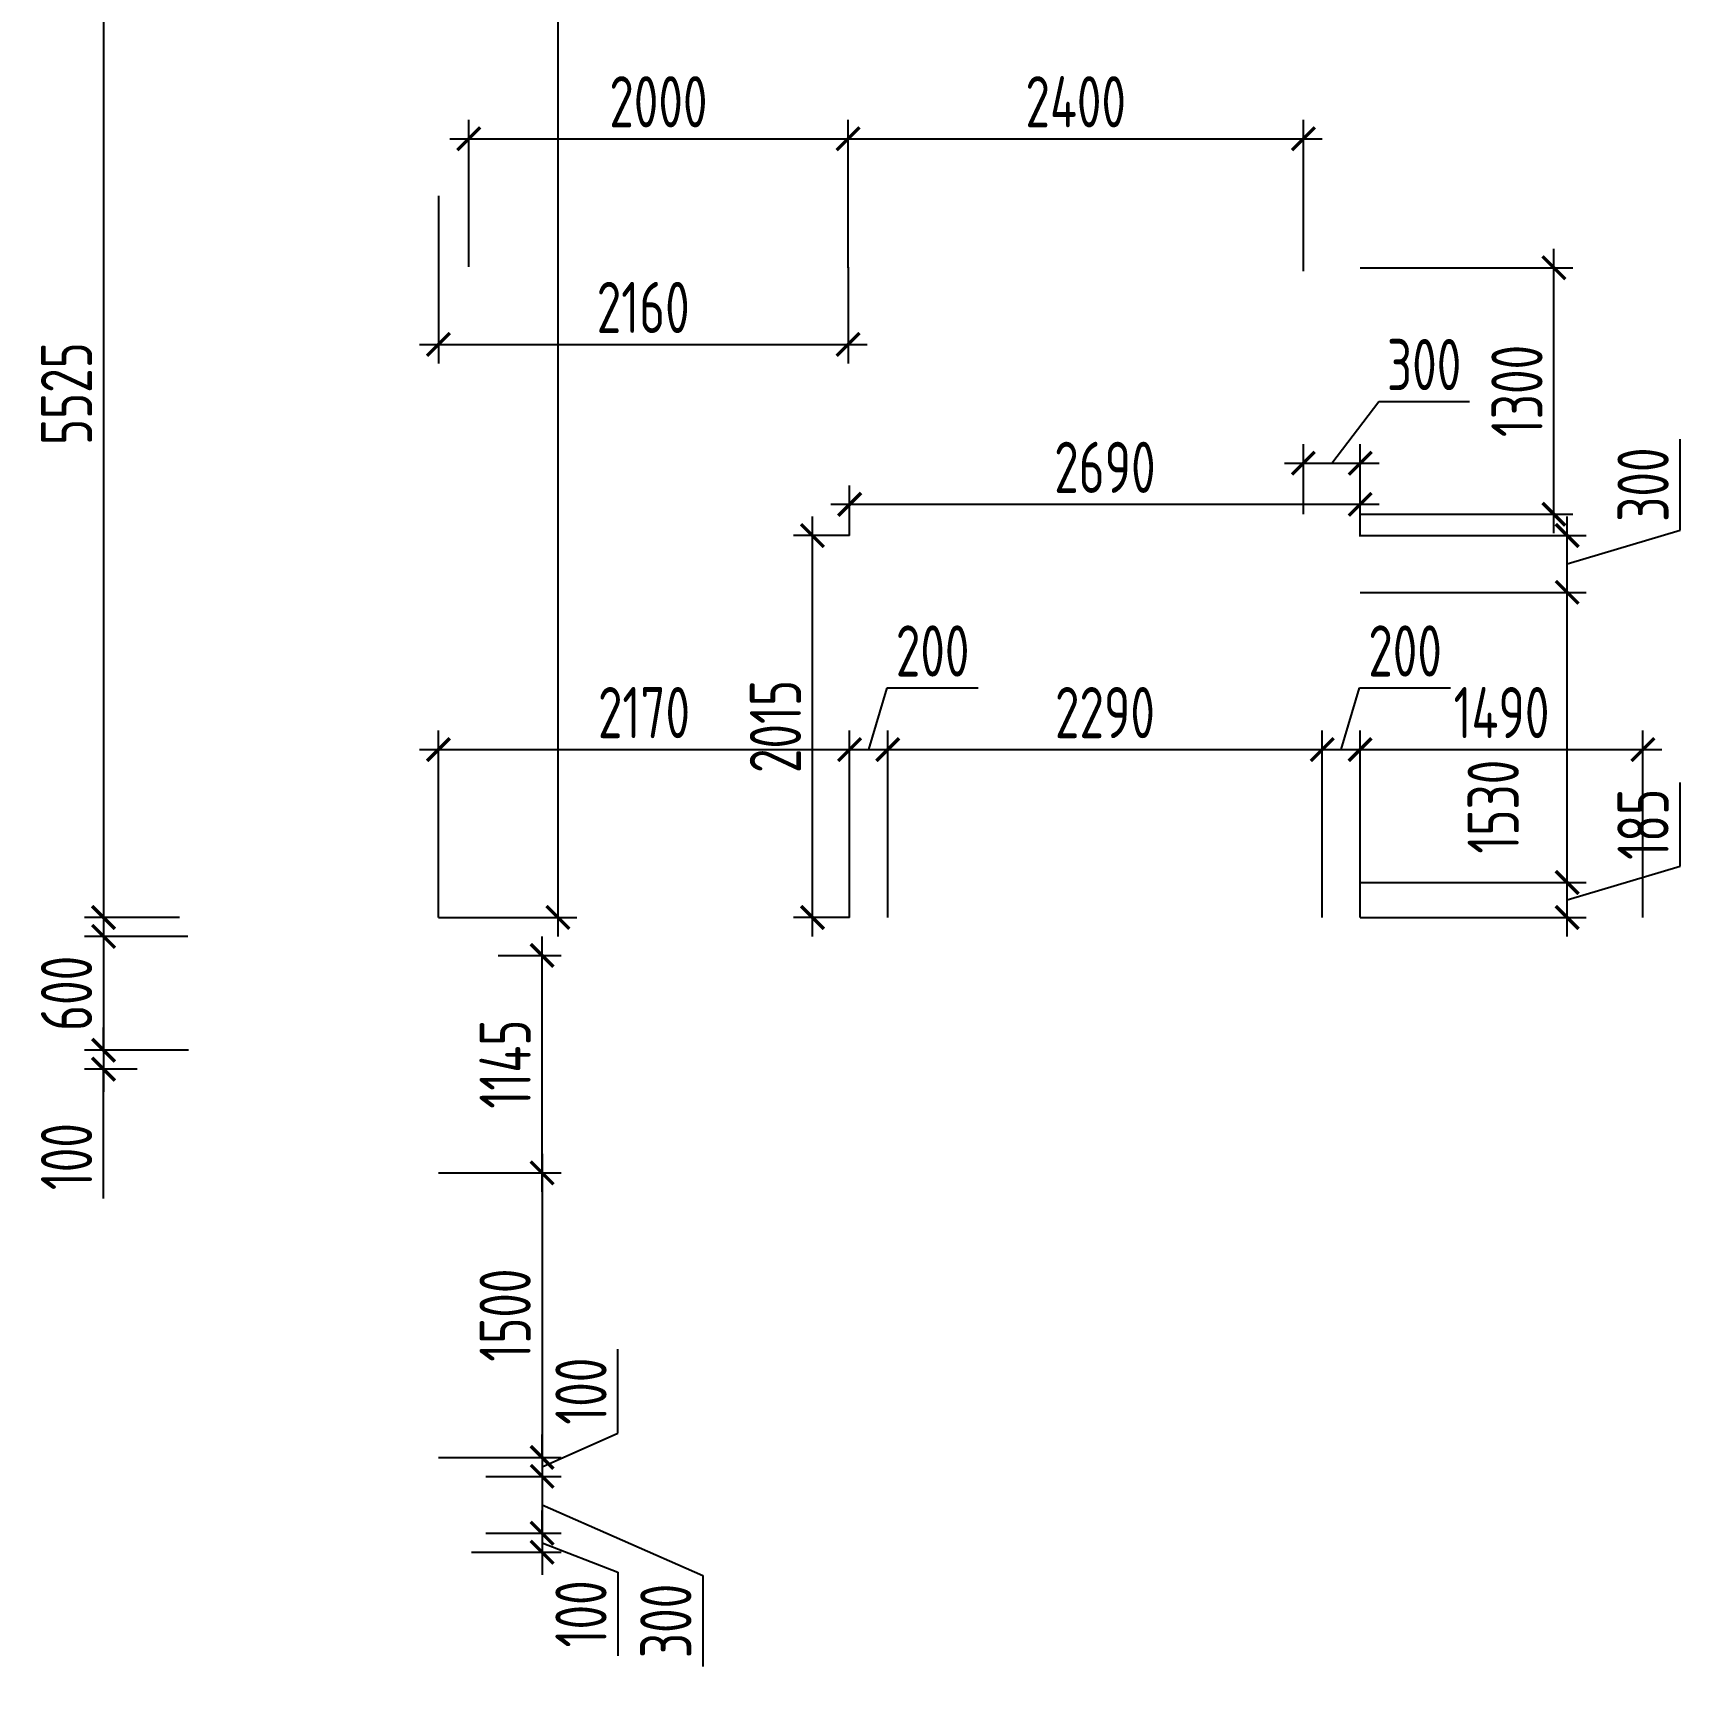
# Model space of a CAD drawing. Header units: millimetres. Extents: x -350007 to 536090, y -888 to 198380.
# Drawn here: x -151776 to -143093, y 60799 to 69480 of the extents above; entities that cross this region are included whole.
import ezdxf

# ---------------------------------------------------------------- set-up
doc = ezdxf.new("R2010")
doc.units = ezdxf.units.MM
doc.layers.add('АР_Размеры нов.', color=15, linetype='Continuous', lineweight=0)
doc.styles.add('ISOCPEUR', font='isocpeur.ttf', dxfattribs={"width": 0.7})
doc.dimstyles.new('R_100', dxfattribs={"dimtxt": 270, "dimasz": 120, "dimexe": 100, "dimexo": 0, "dimgap": 60, "dimtad": 1, "dimdec": 0, "dimrnd": 5, "dimzin": 0, "dimdsep": 46, "dimtxsty": 'ISOCPEUR', "dimblk": 'ARCHTICK', "dimcen": 0, "dimdle": 100, "dimclrd": 256, "dimclre": 256, "dimclrt": 256, "dimadec": 0, "dimazin": 0, "dimtfac": 2, "dimtdec": 0, "dimtofl": 0, "dimtmove": 1, "dimatfit": 3, "dimfxl": 1, "dimtvp": 3, "dimtolj": 1, "dimtzin": 0, "dimarcsym": 0})

# ---------------------------------------------------------------- blocks, each defined once
blk = doc.blocks.new('_ArchTick')
at = {"color": 0, "linetype": 'ByBlock', "const_width": 0.15}
blk.add_lwpolyline([(-0.5, -0.5), (0.5, 0.5)], dxfattribs=at)
blk = doc.blocks.new('*D2789')
at = {"layer": 'АР_Размеры нов.', "lineweight": -2, "ltscale": 100, "transparency": 16777216}
for p, q in [((-149092, 63568.6), (-149092, 61868.6)), ((-149638.9, 63468.6), (-148992, 63468.6)), ((-149638.5, 61968.6), (-148992, 61968.6))]:
    blk.add_line(p, q, dxfattribs=at)
at = {"layer": 'АР_Размеры нов.', "lineweight": -2, "ltscale": 100, "transparency": 16777216, "xscale": 120, "yscale": 120, "zscale": 120}
for p, rotation in [((-149092, 63468.6), 90), ((-149092, 61968.6), 270)]:
    blk.add_blockref('_ArchTick', p, dxfattribs=dict(at, rotation=rotation))
at = {"layer": 'АР_Размеры нов.', "ltscale": 100, "transparency": 16777216, "insert": (-149287, 62718.6), "char_height": 270, "attachment_point": 5, "rotation": 90, "style": 'ISOCPEUR'}
blk.add_mtext('\\A1;1500', dxfattribs=at)
blk = doc.blocks.new('*D2720')
at = {"layer": 'АР_Размеры нов.', "lineweight": -2, "ltscale": 100, "transparency": 16777216}
for p, q in [((-143757.8, 66842.3), (-143757.8, 68341.8)), ((-144779.2, 68241.8), (-143657.8, 68241.8)), ((-144778.9, 66942.3), (-143657.8, 66942.3))]:
    blk.add_line(p, q, dxfattribs=at)
at = {"layer": 'АР_Размеры нов.', "lineweight": -2, "ltscale": 100, "transparency": 16777216, "xscale": 120, "yscale": 120, "zscale": 120}
for p, rotation in [((-143757.8, 68241.8), 90), ((-143757.8, 66942.3), 270)]:
    blk.add_blockref('_ArchTick', p, dxfattribs=dict(at, rotation=rotation))
at = {"layer": 'АР_Размеры нов.', "ltscale": 100, "transparency": 16777216, "insert": (-143952.8, 67592.1), "char_height": 270, "attachment_point": 5, "rotation": 90, "style": 'ISOCPEUR'}
blk.add_mtext('\\A1;1300', dxfattribs=at)
blk = doc.blocks.new('*D2938')
at = {"layer": 'АР_Размеры нов.', "lineweight": -2, "ltscale": 100, "transparency": 16777216}
for p, q in [((-149478.9, 68246.9), (-149478.9, 69022.4)), ((-147478.9, 68241.9), (-147478.9, 69022.4)), ((-149578.9, 68922.4), (-147378.9, 68922.4))]:
    blk.add_line(p, q, dxfattribs=at)
at = {"layer": 'АР_Размеры нов.', "lineweight": -2, "ltscale": 100, "transparency": 16777216, "xscale": 120, "yscale": 120, "zscale": 120, "rotation": 180}
blk.add_blockref('_ArchTick', (-149478.9, 68922.4), dxfattribs=at)
at = {"layer": 'АР_Размеры нов.', "lineweight": -2, "ltscale": 100, "transparency": 16777216, "xscale": 120, "yscale": 120, "zscale": 120}
blk.add_blockref('_ArchTick', (-147478.9, 68922.4), dxfattribs=at)
at = {"layer": 'АР_Размеры нов.', "ltscale": 100, "transparency": 16777216, "insert": (-148478.9, 69117.4), "char_height": 270, "attachment_point": 5, "style": 'ISOCPEUR'}
blk.add_mtext('\\A1;2000', dxfattribs=at)
blk = doc.blocks.new('*D2939')
at = {"layer": 'АР_Размеры нов.', "lineweight": -2, "ltscale": 100, "transparency": 16777216}
for p, q in [((-147478.9, 68241.9), (-147478.9, 69022.4)), ((-145078.9, 68224.9), (-145078.9, 69022.4)), ((-147578.9, 68922.4), (-144978.9, 68922.4))]:
    blk.add_line(p, q, dxfattribs=at)
at = {"layer": 'АР_Размеры нов.', "lineweight": -2, "ltscale": 100, "transparency": 16777216, "xscale": 120, "yscale": 120, "zscale": 120, "rotation": 180}
blk.add_blockref('_ArchTick', (-147478.9, 68922.4), dxfattribs=at)
at = {"layer": 'АР_Размеры нов.', "lineweight": -2, "ltscale": 100, "transparency": 16777216, "xscale": 120, "yscale": 120, "zscale": 120}
blk.add_blockref('_ArchTick', (-145078.9, 68922.4), dxfattribs=at)
at = {"layer": 'АР_Размеры нов.', "ltscale": 100, "transparency": 16777216, "insert": (-146278.9, 69117.4), "char_height": 270, "attachment_point": 5, "style": 'ISOCPEUR'}
blk.add_mtext('\\A1;2400', dxfattribs=at)
blk = doc.blocks.new('*D2974')
at = {"layer": 'АР_Размеры нов.', "lineweight": -2, "ltscale": 100, "transparency": 16777216}
for p, q in [((-144928.9, 67211.5), (-144681.7, 67536.5)), ((-144681.7, 67536.5), (-144202.6, 67536.5)), ((-145078.9, 66942.3), (-145078.9, 67311.5)), ((-144778.9, 66942.3), (-144778.9, 67311.5)), ((-145178.9, 67211.5), (-144678.9, 67211.5))]:
    blk.add_line(p, q, dxfattribs=at)
at = {"layer": 'АР_Размеры нов.', "lineweight": -2, "ltscale": 100, "transparency": 16777216, "xscale": 120, "yscale": 120, "zscale": 120, "rotation": 180}
blk.add_blockref('_ArchTick', (-145078.9, 67211.5), dxfattribs=at)
at = {"layer": 'АР_Размеры нов.', "lineweight": -2, "ltscale": 100, "transparency": 16777216, "xscale": 120, "yscale": 120, "zscale": 120}
blk.add_blockref('_ArchTick', (-144778.9, 67211.5), dxfattribs=at)
at = {"layer": 'АР_Размеры нов.', "ltscale": 100, "transparency": 16777216, "insert": (-144442.1, 67731.5), "char_height": 270, "attachment_point": 5, "style": 'ISOCPEUR'}
blk.add_mtext('\\A1;300', dxfattribs=at)
blk = doc.blocks.new('*D1867')
at = {"layer": 'АР_Размеры нов.', "lineweight": -2, "ltscale": 500, "transparency": 16777216}
for p, q in [((-151404, 70440.7), (-151404, 64715.7)), ((-150635.1, 70340.7), (-151504, 70340.7)), ((-151004.3, 64815.7), (-151504, 64815.7))]:
    blk.add_line(p, q, dxfattribs=at)
at = {"layer": 'АР_Размеры нов.', "lineweight": -2, "ltscale": 500, "transparency": 16777216, "xscale": 120, "yscale": 120, "zscale": 120}
for p, rotation in [((-151404, 70340.7), 90), ((-151404, 64815.7), 270)]:
    blk.add_blockref('_ArchTick', p, dxfattribs=dict(at, rotation=rotation))
at = {"layer": 'АР_Размеры нов.', "lineweight": 13, "ltscale": 500, "transparency": 16777216, "insert": (-151599, 67578.2), "char_height": 270, "attachment_point": 5, "rotation": 90, "style": 'ISOCPEUR'}
blk.add_mtext('\\A1;5525', dxfattribs=at)
blk = doc.blocks.new('*D1868')
at = {"layer": 'АР_Размеры нов.', "lineweight": -2, "ltscale": 500, "transparency": 16777216}
for p, q in [((-151404, 64815.7), (-151404, 64015.7)), ((-150959, 64715.7), (-151504, 64715.7)), ((-150955.8, 64115.7), (-151504, 64115.7))]:
    blk.add_line(p, q, dxfattribs=at)
at = {"layer": 'АР_Размеры нов.', "lineweight": -2, "ltscale": 500, "transparency": 16777216, "xscale": 120, "yscale": 120, "zscale": 120}
for p, rotation in [((-151404, 64715.7), 90), ((-151404, 64115.7), 270)]:
    blk.add_blockref('_ArchTick', p, dxfattribs=dict(at, rotation=rotation))
at = {"layer": 'АР_Размеры нов.', "lineweight": 13, "ltscale": 500, "transparency": 16777216, "insert": (-151599, 64415.7), "char_height": 270, "attachment_point": 5, "rotation": 90, "style": 'ISOCPEUR'}
blk.add_mtext('\\A1;600', dxfattribs=at)
blk = doc.blocks.new('*D1869')
at = {"layer": 'АР_Размеры нов.', "lineweight": -2, "ltscale": 500, "transparency": 16777216}
for p, q in [((-149092, 63368.6), (-149092, 64715.7)), ((-149323.2, 64615.7), (-148992, 64615.7)), ((-149638.9, 63468.6), (-148992, 63468.6))]:
    blk.add_line(p, q, dxfattribs=at)
at = {"layer": 'АР_Размеры нов.', "lineweight": -2, "ltscale": 500, "transparency": 16777216, "xscale": 120, "yscale": 120, "zscale": 120}
for p, rotation in [((-149092, 64615.7), 90), ((-149092, 63468.6), 270)]:
    blk.add_blockref('_ArchTick', p, dxfattribs=dict(at, rotation=rotation))
at = {"layer": 'АР_Размеры нов.', "lineweight": 13, "ltscale": 500, "transparency": 16777216, "insert": (-149287, 64042.2), "char_height": 270, "attachment_point": 5, "rotation": 90, "style": 'ISOCPEUR'}
blk.add_mtext('\\A1;1145', dxfattribs=at)
blk = doc.blocks.new('*D1870')
at = {"layer": 'АР_Размеры нов.', "lineweight": -2, "ltscale": 500, "transparency": 16777216}
for p, q in [((-148692, 62097.1), (-148692, 62538.4)), ((-149092, 61918.6), (-148692, 62097.1)), ((-149092, 61968.6), (-149092, 62088.6)), ((-149638.5, 61968.6), (-148992, 61968.6)), ((-149092, 61968.6), (-149092, 61868.6)), ((-149388.5, 61868.6), (-148992, 61868.6)), ((-149092, 61868.6), (-149092, 61748.6))]:
    blk.add_line(p, q, dxfattribs=at)
at = {"layer": 'АР_Размеры нов.', "lineweight": -2, "ltscale": 500, "transparency": 16777216, "xscale": 120, "yscale": 120, "zscale": 120}
for p, rotation in [((-149092, 61968.6), 270), ((-149092, 61868.6), 90)]:
    blk.add_blockref('_ArchTick', p, dxfattribs=dict(at, rotation=rotation))
at = {"layer": 'АР_Размеры нов.', "lineweight": 13, "ltscale": 500, "transparency": 16777216, "insert": (-148887, 62317.8), "char_height": 270, "attachment_point": 5, "rotation": 90, "style": 'ISOCPEUR'}
blk.add_mtext('\\A1;100', dxfattribs=at)
blk = doc.blocks.new('*D1871')
at = {"layer": 'АР_Размеры нов.', "lineweight": -2, "ltscale": 500, "transparency": 16777216}
for p, q in [((-149092, 61968.6), (-149092, 61468.6)), ((-149388.5, 61868.6), (-148992, 61868.6)), ((-149092, 61718.6), (-148244.6, 61345.7)), ((-149388.5, 61568.6), (-148992, 61568.6)), ((-148244.6, 61345.7), (-148244.6, 60866.6))]:
    blk.add_line(p, q, dxfattribs=at)
at = {"layer": 'АР_Размеры нов.', "lineweight": -2, "ltscale": 500, "transparency": 16777216, "xscale": 120, "yscale": 120, "zscale": 120}
for p, rotation in [((-149092, 61868.6), 90), ((-149092, 61568.6), 270)]:
    blk.add_blockref('_ArchTick', p, dxfattribs=dict(at, rotation=rotation))
at = {"layer": 'АР_Размеры нов.', "lineweight": 13, "ltscale": 500, "transparency": 16777216, "insert": (-148439.6, 61106.1), "char_height": 270, "attachment_point": 5, "rotation": 90, "style": 'ISOCPEUR'}
blk.add_mtext('\\A1;300', dxfattribs=at)
blk = doc.blocks.new('*D1872')
at = {"layer": 'АР_Размеры нов.', "lineweight": -2, "ltscale": 500, "transparency": 16777216}
for p, q in [((-149092, 61568.6), (-149092, 61688.6)), ((-149388.5, 61568.6), (-148992, 61568.6)), ((-149092, 61568.6), (-149092, 61468.6)), ((-149092, 61518.6), (-148692, 61363.9)), ((-149463.5, 61468.6), (-148992, 61468.6)), ((-149092, 61468.6), (-149092, 61348.6)), ((-148692, 61363.9), (-148692, 60922.6))]:
    blk.add_line(p, q, dxfattribs=at)
at = {"layer": 'АР_Размеры нов.', "lineweight": -2, "ltscale": 500, "transparency": 16777216, "xscale": 120, "yscale": 120, "zscale": 120}
for p, rotation in [((-149092, 61568.6), 270), ((-149092, 61468.6), 90)]:
    blk.add_blockref('_ArchTick', p, dxfattribs=dict(at, rotation=rotation))
at = {"layer": 'АР_Размеры нов.', "lineweight": 13, "ltscale": 500, "transparency": 16777216, "insert": (-148887, 61143.3), "char_height": 270, "attachment_point": 5, "rotation": 90, "style": 'ISOCPEUR'}
blk.add_mtext('\\A1;100', dxfattribs=at)
blk = doc.blocks.new('*D1882')
at = {"layer": 'АР_Размеры нов.', "lineweight": -2, "ltscale": 500, "transparency": 16777216}
for p, q in [((-151404, 64115.7), (-151404, 64235.7)), ((-151229.9, 64115.7), (-151504, 64115.7)), ((-151404, 64115.7), (-151404, 64015.7)), ((-151226.7, 64015.7), (-151504, 64015.7)), ((-151404, 64015.7), (-151404, 63895.7)), ((-151404, 63333.8), (-151404, 64015.7))]:
    blk.add_line(p, q, dxfattribs=at)
at = {"layer": 'АР_Размеры нов.', "lineweight": -2, "ltscale": 500, "transparency": 16777216, "xscale": 120, "yscale": 120, "zscale": 120}
for p, rotation in [((-151404, 64115.7), 270), ((-151404, 64015.7), 90)]:
    blk.add_blockref('_ArchTick', p, dxfattribs=dict(at, rotation=rotation))
at = {"layer": 'АР_Размеры нов.', "lineweight": 13, "ltscale": 500, "transparency": 16777216, "insert": (-151599, 63554.5), "char_height": 270, "attachment_point": 5, "rotation": 90, "style": 'ISOCPEUR'}
blk.add_mtext('\\A1;100', dxfattribs=at)
blk = doc.blocks.new('*D7149')
at = {"layer": 'АР_Размеры нов.', "lineweight": -2, "transparency": 16777216}
for p, q in [((-149008.5, 77030.7), (-149008.5, 64715.7)), ((-149638.6, 76930.7), (-148908.5, 76930.7)), ((-149638.9, 64815.7), (-148908.5, 64815.7))]:
    blk.add_line(p, q, dxfattribs=at)
at = {"layer": 'АР_Размеры нов.', "lineweight": -2, "transparency": 16777216, "xscale": 120, "yscale": 120, "zscale": 120}
for p, rotation in [((-149008.5, 76930.7), 90), ((-149008.5, 64815.7), 270)]:
    blk.add_blockref('_ArchTick', p, dxfattribs=dict(at, rotation=rotation))
at = {"layer": 'АР_Размеры нов.', "transparency": 16777216, "insert": (-149203.5, 70873.2), "char_height": 270, "attachment_point": 5, "rotation": 90, "style": 'ISOCPEUR'}
blk.add_mtext('\\A1;12115', dxfattribs=at)
blk = doc.blocks.new('*D7150')
at = {"layer": 'АР_Размеры нов.', "lineweight": -2, "transparency": 16777216}
for p, q in [((-149638.9, 64815.7), (-149638.9, 65801.2)), ((-147470.6, 64815.7), (-147470.6, 65801.2)), ((-149738.9, 65701.2), (-147370.6, 65701.2))]:
    blk.add_line(p, q, dxfattribs=at)
at = {"layer": 'АР_Размеры нов.', "lineweight": -2, "transparency": 16777216, "xscale": 120, "yscale": 120, "zscale": 120, "rotation": 180}
blk.add_blockref('_ArchTick', (-149638.9, 65701.2), dxfattribs=at)
at = {"layer": 'АР_Размеры нов.', "lineweight": -2, "transparency": 16777216, "xscale": 120, "yscale": 120, "zscale": 120}
blk.add_blockref('_ArchTick', (-147470.6, 65701.2), dxfattribs=at)
at = {"layer": 'АР_Размеры нов.', "transparency": 16777216, "insert": (-148554.7, 65896.2), "char_height": 270, "attachment_point": 5, "style": 'ISOCPEUR'}
blk.add_mtext('\\A1;2170', dxfattribs=at)
blk = doc.blocks.new('*D7151')
at = {"layer": 'АР_Размеры нов.', "lineweight": -2, "transparency": 16777216}
for p, q in [((-147370.3, 65701.2), (-147272.8, 66026.2)), ((-147272.8, 66026.2), (-146793.7, 66026.2)), ((-147470.6, 64815.7), (-147470.6, 65801.2)), ((-147270, 64815.7), (-147270, 65801.2)), ((-147570.6, 65701.2), (-147170, 65701.2))]:
    blk.add_line(p, q, dxfattribs=at)
at = {"layer": 'АР_Размеры нов.', "lineweight": -2, "transparency": 16777216, "xscale": 120, "yscale": 120, "zscale": 120, "rotation": 180}
blk.add_blockref('_ArchTick', (-147470.6, 65701.2), dxfattribs=at)
at = {"layer": 'АР_Размеры нов.', "lineweight": -2, "transparency": 16777216, "xscale": 120, "yscale": 120, "zscale": 120}
blk.add_blockref('_ArchTick', (-147270, 65701.2), dxfattribs=at)
at = {"layer": 'АР_Размеры нов.', "transparency": 16777216, "insert": (-147033.2, 66221.2), "char_height": 270, "attachment_point": 5, "style": 'ISOCPEUR'}
blk.add_mtext('\\A1;200', dxfattribs=at)
blk = doc.blocks.new('*D7152')
at = {"layer": 'АР_Размеры нов.', "lineweight": -2, "transparency": 16777216}
for p, q in [((-147270, 64815.7), (-147270, 65801.2)), ((-144979.5, 64815.7), (-144979.5, 65801.2)), ((-147370, 65701.2), (-144879.5, 65701.2))]:
    blk.add_line(p, q, dxfattribs=at)
at = {"layer": 'АР_Размеры нов.', "lineweight": -2, "transparency": 16777216, "xscale": 120, "yscale": 120, "zscale": 120, "rotation": 180}
blk.add_blockref('_ArchTick', (-147270, 65701.2), dxfattribs=at)
at = {"layer": 'АР_Размеры нов.', "lineweight": -2, "transparency": 16777216, "xscale": 120, "yscale": 120, "zscale": 120}
blk.add_blockref('_ArchTick', (-144979.5, 65701.2), dxfattribs=at)
at = {"layer": 'АР_Размеры нов.', "transparency": 16777216, "insert": (-146124.8, 65896.2), "char_height": 270, "attachment_point": 5, "style": 'ISOCPEUR'}
blk.add_mtext('\\A1;2290', dxfattribs=at)
blk = doc.blocks.new('*D7153')
at = {"layer": 'АР_Размеры нов.', "lineweight": -2, "transparency": 16777216}
for p, q in [((-144879.5, 65701.2), (-144782, 66026.2)), ((-144782, 66026.2), (-144302.9, 66026.2)), ((-144979.5, 64815.7), (-144979.5, 65801.2)), ((-144779.5, 64815.7), (-144779.5, 65801.2)), ((-145079.5, 65701.2), (-144679.5, 65701.2))]:
    blk.add_line(p, q, dxfattribs=at)
at = {"layer": 'АР_Размеры нов.', "lineweight": -2, "transparency": 16777216, "xscale": 120, "yscale": 120, "zscale": 120, "rotation": 180}
blk.add_blockref('_ArchTick', (-144979.5, 65701.2), dxfattribs=at)
at = {"layer": 'АР_Размеры нов.', "lineweight": -2, "transparency": 16777216, "xscale": 120, "yscale": 120, "zscale": 120}
blk.add_blockref('_ArchTick', (-144779.5, 65701.2), dxfattribs=at)
at = {"layer": 'АР_Размеры нов.', "transparency": 16777216, "insert": (-144542.5, 66221.2), "char_height": 270, "attachment_point": 5, "style": 'ISOCPEUR'}
blk.add_mtext('\\A1;200', dxfattribs=at)
blk = doc.blocks.new('*D7154')
at = {"layer": 'АР_Размеры нов.', "lineweight": -2, "transparency": 16777216}
for p, q in [((-144779.5, 64815.7), (-144779.5, 65801.2)), ((-143288.9, 64815.7), (-143288.9, 65801.2)), ((-144879.5, 65701.2), (-143188.9, 65701.2))]:
    blk.add_line(p, q, dxfattribs=at)
at = {"layer": 'АР_Размеры нов.', "lineweight": -2, "transparency": 16777216, "xscale": 120, "yscale": 120, "zscale": 120, "rotation": 180}
blk.add_blockref('_ArchTick', (-144779.5, 65701.2), dxfattribs=at)
at = {"layer": 'АР_Размеры нов.', "lineweight": -2, "transparency": 16777216, "xscale": 120, "yscale": 120, "zscale": 120}
blk.add_blockref('_ArchTick', (-143288.9, 65701.2), dxfattribs=at)
at = {"layer": 'АР_Размеры нов.', "transparency": 16777216, "insert": (-144034.2, 65896.2), "char_height": 270, "attachment_point": 5, "style": 'ISOCPEUR'}
blk.add_mtext('\\A1;1490', dxfattribs=at)
blk = doc.blocks.new('*D7159')
at = {"layer": 'АР_Размеры нов.', "lineweight": -2, "transparency": 16777216}
for p, q in [((-143092.9, 65086.5), (-143092.9, 65527.8)), ((-143687.9, 64715.7), (-143687.9, 65100.3)), ((-143687.9, 64908), (-143092.9, 65086.5)), ((-144779.6, 65000.3), (-143587.9, 65000.3)), ((-144779.5, 64815.7), (-143587.9, 64815.7))]:
    blk.add_line(p, q, dxfattribs=at)
at = {"layer": 'АР_Размеры нов.', "lineweight": -2, "transparency": 16777216, "xscale": 120, "yscale": 120, "zscale": 120}
for p, rotation in [((-143687.9, 65000.3), 90), ((-143687.9, 64815.7), 270)]:
    blk.add_blockref('_ArchTick', p, dxfattribs=dict(at, rotation=rotation))
at = {"layer": 'АР_Размеры нов.', "transparency": 16777216, "insert": (-143287.9, 65307.1), "char_height": 270, "attachment_point": 5, "rotation": 90, "style": 'ISOCPEUR'}
blk.add_mtext('\\A1;185', dxfattribs=at)
blk = doc.blocks.new('*D7160')
at = {"layer": 'АР_Размеры нов.', "lineweight": -2, "transparency": 16777216}
for p, q in [((-143687.9, 64900.3), (-143687.9, 66630.3)), ((-144779.6, 66530.3), (-143587.9, 66530.3)), ((-144779.6, 65000.3), (-143587.9, 65000.3))]:
    blk.add_line(p, q, dxfattribs=at)
at = {"layer": 'АР_Размеры нов.', "lineweight": -2, "transparency": 16777216, "xscale": 120, "yscale": 120, "zscale": 120}
for p, rotation in [((-143687.9, 66530.3), 90), ((-143687.9, 65000.3), 270)]:
    blk.add_blockref('_ArchTick', p, dxfattribs=dict(at, rotation=rotation))
at = {"layer": 'АР_Размеры нов.', "transparency": 16777216, "insert": (-144077.9, 65400.2), "char_height": 270, "attachment_point": 5, "rotation": 90, "style": 'ISOCPEUR'}
blk.add_mtext('\\A1;1530', dxfattribs=at)
blk = doc.blocks.new('*D7161')
at = {"layer": 'АР_Размеры нов.', "lineweight": -2, "transparency": 16777216}
for p, q in [((-143092.9, 66858.6), (-143092.9, 67337.7)), ((-143687.9, 66430.3), (-143687.9, 66930)), ((-144779.5, 66830), (-143587.9, 66830)), ((-143687.9, 66680.1), (-143092.9, 66858.6)), ((-144779.6, 66530.3), (-143587.9, 66530.3))]:
    blk.add_line(p, q, dxfattribs=at)
at = {"layer": 'АР_Размеры нов.', "lineweight": -2, "transparency": 16777216, "xscale": 120, "yscale": 120, "zscale": 120}
for p, rotation in [((-143687.9, 66830), 90), ((-143687.9, 66530.3), 270)]:
    blk.add_blockref('_ArchTick', p, dxfattribs=dict(at, rotation=rotation))
at = {"layer": 'АР_Размеры нов.', "transparency": 16777216, "insert": (-143287.9, 67098.2), "char_height": 270, "attachment_point": 5, "rotation": 90, "style": 'ISOCPEUR'}
blk.add_mtext('\\A1;300', dxfattribs=at)
blk = doc.blocks.new('*D7162')
at = {"layer": 'АР_Размеры нов.', "lineweight": -2, "transparency": 16777216}
for p, q in [((-147666.9, 64715.7), (-147666.9, 66930)), ((-147470.6, 66830), (-147766.9, 66830)), ((-147470.6, 64815.7), (-147766.9, 64815.7))]:
    blk.add_line(p, q, dxfattribs=at)
at = {"layer": 'АР_Размеры нов.', "lineweight": -2, "transparency": 16777216, "xscale": 120, "yscale": 120, "zscale": 120}
for p, rotation in [((-147666.9, 66830), 90), ((-147666.9, 64815.7), 270)]:
    blk.add_blockref('_ArchTick', p, dxfattribs=dict(at, rotation=rotation))
at = {"layer": 'АР_Размеры нов.', "transparency": 16777216, "insert": (-147861.9, 65822.8), "char_height": 270, "attachment_point": 5, "rotation": 90, "style": 'ISOCPEUR'}
blk.add_mtext('\\A1;2015', dxfattribs=at)
blk = doc.blocks.new('*D7163')
at = {"layer": 'АР_Размеры нов.', "lineweight": -2, "transparency": 16777216}
for p, q in [((-147470.6, 66830), (-147470.6, 67094.6)), ((-144779.5, 66824.3), (-144779.5, 67094.6)), ((-147570.6, 66994.6), (-144679.5, 66994.6))]:
    blk.add_line(p, q, dxfattribs=at)
at = {"layer": 'АР_Размеры нов.', "lineweight": -2, "transparency": 16777216, "xscale": 120, "yscale": 120, "zscale": 120, "rotation": 180}
blk.add_blockref('_ArchTick', (-147470.6, 66994.6), dxfattribs=at)
at = {"layer": 'АР_Размеры нов.', "lineweight": -2, "transparency": 16777216, "xscale": 120, "yscale": 120, "zscale": 120}
blk.add_blockref('_ArchTick', (-144779.5, 66994.6), dxfattribs=at)
at = {"layer": 'АР_Размеры нов.', "transparency": 16777216, "insert": (-146125, 67189.6), "char_height": 270, "attachment_point": 5, "style": 'ISOCPEUR'}
blk.add_mtext('\\A1;2690', dxfattribs=at)
blk = doc.blocks.new('*D7175')
at = {"layer": 'АР_Размеры нов.', "lineweight": -2, "transparency": 16777216}
for p, q in [((-149638.9, 68620.7), (-149638.9, 67737.8)), ((-147478.9, 68244.8), (-147478.9, 67737.8)), ((-149738.9, 67837.8), (-147378.9, 67837.8))]:
    blk.add_line(p, q, dxfattribs=at)
at = {"layer": 'АР_Размеры нов.', "lineweight": -2, "transparency": 16777216, "xscale": 120, "yscale": 120, "zscale": 120, "rotation": 180}
blk.add_blockref('_ArchTick', (-149638.9, 67837.8), dxfattribs=at)
at = {"layer": 'АР_Размеры нов.', "lineweight": -2, "transparency": 16777216, "xscale": 120, "yscale": 120, "zscale": 120}
blk.add_blockref('_ArchTick', (-147478.9, 67837.8), dxfattribs=at)
at = {"layer": 'АР_Размеры нов.', "transparency": 16777216, "insert": (-148558.9, 68032.8), "char_height": 270, "attachment_point": 5, "style": 'ISOCPEUR'}
blk.add_mtext('\\A1;2160', dxfattribs=at)

msp = doc.modelspace()

# ---------------------------------------------------------------- dimensions: what is measured, and where the dimension line sits
at = {"layer": 'АР_Размеры нов.'}
for base, p1, p2, picture, middle in [((-149008.5, 64815.7), (-149638.6, 76930.7), (-149638.9, 64815.7), '*D7149', (-149203.5, 70873.2)), ((-143687.9, 66830), (-144779.6, 66530.3), (-144779.5, 66830), '*D7161', (-143287.9, 66918.6)), ((-147666.9, 66830), (-147470.6, 64815.7), (-147470.6, 66830), '*D7162', (-147861.9, 65822.8)), ((-143687.9, 65000.3), (-144779.5, 64815.7), (-144779.6, 65000.3), '*D7159', (-143287.9, 65146.5))]:
    dim = msp.add_linear_dim(base=base, p1=p1, p2=p2, angle=90, dimstyle='R_100', override={"dimpost": '\\X'}, dxfattribs=at)
    dim.commit()
    dim.dimension.update_dxf_attribs({"geometry": picture, "text_midpoint": middle})
at = {"layer": 'АР_Размеры нов.', "lineweight": 13, "ltscale": 500}
for base, p1, p2, override, picture, middle in [((-151404, 64815.7), (-150635.1, 70340.7), (-151004.3, 64815.7), {"dimpost": '\\X'}, '*D1867', (-151599, 67578.2)), ((-151404, 64115.7), (-150959, 64715.7), (-150955.8, 64115.7), {"dimpost": '\\X'}, '*D1868', (-151599, 64415.7)), ((-149092, 64615.7), (-149638.9, 63468.6), (-149323.2, 64615.7), {"dimpost": '\\X', "dimfxl": 2.5, "dimarcsym": 1}, '*D1869', (-149287, 64042.2))]:
    dim = msp.add_linear_dim(base=base, p1=p1, p2=p2, angle=90, dimstyle='R_100', override=override, dxfattribs=at)
    dim.commit()
    dim.dimension.update_dxf_attribs({"geometry": picture, "text_midpoint": middle})
at = {"layer": 'АР_Размеры нов.', "ltscale": 100}
for base, p1, p2, picture, middle in [((-147478.9, 68922.4), (-149478.9, 68246.9), (-147478.9, 68241.9), '*D2938', (-148478.9, 69117.4)), ((-145078.9, 68922.4), (-147478.9, 68241.9), (-145078.9, 68224.9), '*D2939', (-146278.9, 69117.4))]:
    dim = msp.add_linear_dim(base=base, p1=p1, p2=p2, dimstyle='R_100', override={"dimpost": '\\X', "dimfxl": 2.5, "dimarcsym": 1}, dxfattribs=at)
    dim.commit()
    dim.dimension.update_dxf_attribs({"geometry": picture, "text_midpoint": middle})
at = {"layer": 'АР_Размеры нов.'}
for base, p1, p2, picture, middle in [((-147478.9, 67837.8), (-149638.9, 68620.7), (-147478.9, 68244.8), '*D7175', (-148558.9, 68032.8)), ((-144779.5, 66994.6), (-147470.6, 66830), (-144779.5, 66824.3), '*D7163', (-146125, 67189.6)), ((-147270, 65701.2), (-147470.6, 64815.7), (-147270, 64815.7), '*D7151', (-147212.8, 66221.2)), ((-144779.5, 65701.2), (-144979.5, 64815.7), (-144779.5, 64815.7), '*D7153', (-144722, 66221.2)), ((-147470.6, 65701.2), (-149638.9, 64815.7), (-147470.6, 64815.7), '*D7150', (-148554.7, 65896.2)), ((-144979.5183, 65701.226), (-147270.0232, 64815.6825), (-144979.5183, 64815.6837), '*D7152', (-146124.7707, 65896.226)), ((-143288.9, 65701.2), (-144779.5, 64815.7), (-143288.9, 64815.7), '*D7154', (-144034.2, 65896.2))]:
    dim = msp.add_linear_dim(base=base, p1=p1, p2=p2, dimstyle='R_100', override={"dimpost": '\\X'}, dxfattribs=at)
    dim.commit()
    dim.dimension.update_dxf_attribs({"geometry": picture, "text_midpoint": middle})
at = {"layer": 'АР_Размеры нов.', "ltscale": 100}
for base, p1, p2, picture, middle in [((-143757.8209, 68241.8302), (-144778.9448, 66942.2758), (-144779.2183, 68241.8302, 0.1445), '*D2720', (-143952.8209, 67592.053)), ((-149092, 61968.6), (-149638.9, 63468.6), (-149638.5, 61968.6), '*D2789', (-149287, 62718.6))]:
    dim = msp.add_linear_dim(base=base, p1=p1, p2=p2, angle=90, dimstyle='R_100', override={"dimpost": '\\X', "dimfxl": 2.5, "dimarcsym": 1}, dxfattribs=at)
    dim.commit()
    dim.dimension.update_dxf_attribs({"geometry": picture, "text_midpoint": middle})
dim = msp.add_linear_dim(base=(-144778.9, 67211.5), p1=(-145078.9, 66942.3), p2=(-144778.9, 66942.3), dimstyle='R_100', override={"dimpost": '\\X', "dimfxl": 300, "dimarcsym": 1}, dxfattribs=at)
dim.commit()
dim.dimension.update_dxf_attribs({"geometry": '*D2974', "text_midpoint": (-144621.7, 67536.5), "dimtype": 160})
at = {"layer": 'АР_Размеры нов.'}
dim = msp.add_linear_dim(base=(-143687.9, 66530.3), p1=(-144779.6, 65000.3), p2=(-144779.6, 66530.3), angle=90, dimstyle='R_100', override={"dimpost": '\\X'}, dxfattribs=at)
dim.commit()
dim.dimension.update_dxf_attribs({"geometry": '*D7160', "text_midpoint": (-143882.9, 65400.2), "dimtype": 160})
at = {"layer": 'АР_Размеры нов.', "lineweight": 13, "ltscale": 500}
for base, p1, p2, override, picture, middle in [((-151404, 64015.7), (-151229.9, 64115.7), (-151226.7, 64015.7), {"dimpost": '\\X'}, '*D1882', (-151559.1, 63554.5)), ((-149092, 61868.6), (-149638.5, 61968.6), (-149388.5, 61868.6), {"dimpost": '\\X', "dimfxl": 2.5, "dimarcsym": 1}, '*D1870', (-148692, 62157.1)), ((-149092, 61568.6), (-149388.5, 61868.6), (-149388.5, 61568.6), {"dimpost": '\\X', "dimfxl": 2.5, "dimarcsym": 1}, '*D1871', (-148244.6, 61285.7)), ((-149092, 61468.6), (-149388.5, 61568.6), (-149463.5, 61468.6), {"dimpost": '\\X', "dimfxl": 2.5, "dimarcsym": 1}, '*D1872', (-148692, 61303.9))]:
    dim = msp.add_linear_dim(base=base, p1=p1, p2=p2, angle=90, dimstyle='R_100', override=override, dxfattribs=at)
    dim.commit()
    dim.dimension.update_dxf_attribs({"geometry": picture, "text_midpoint": middle, "dimtype": 160})

doc.saveas('drawing.dxf')
